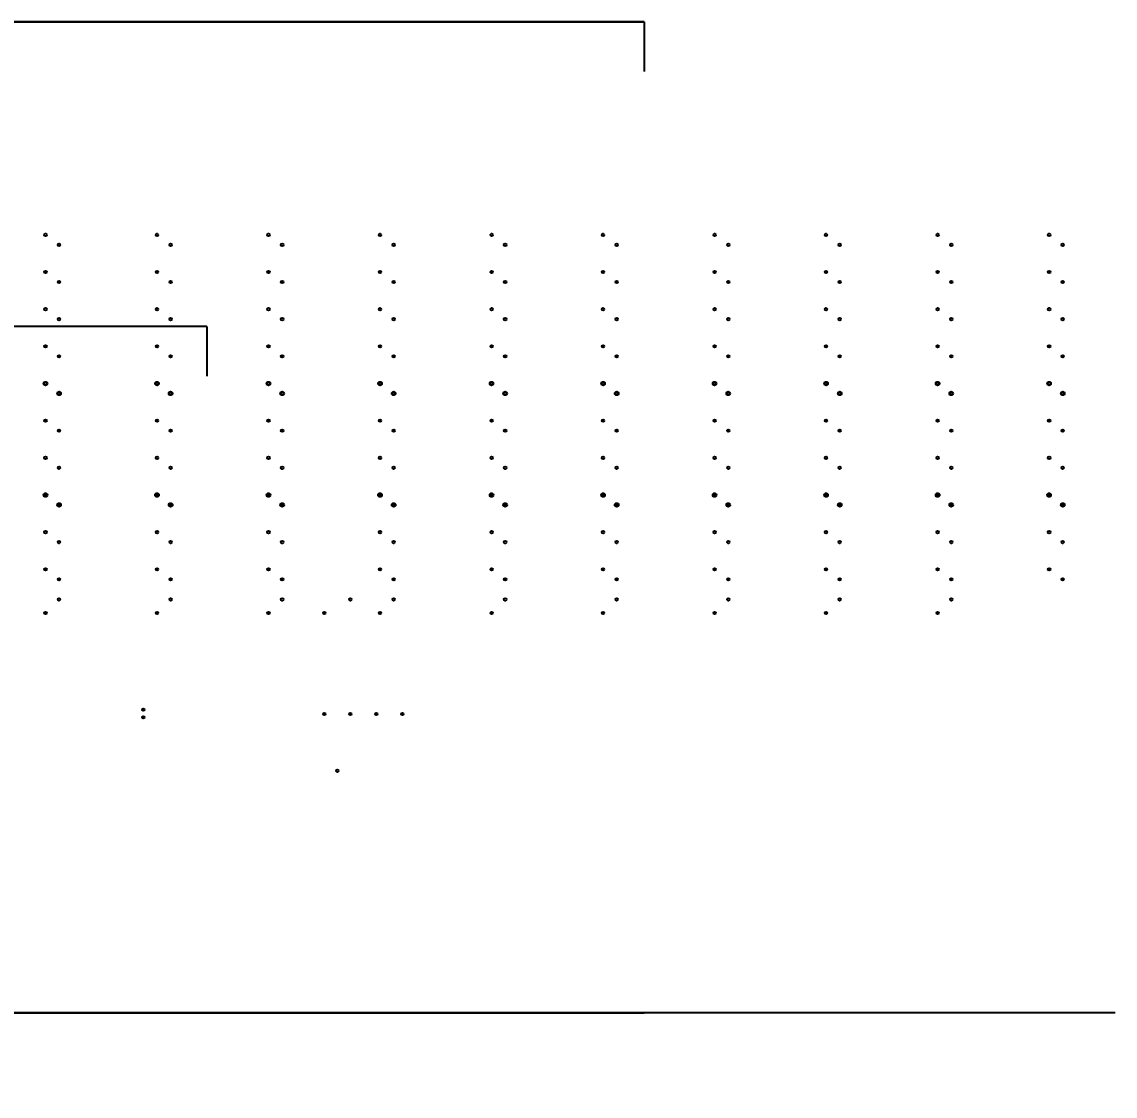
# Model space of a CAD drawing. Header units: millimetres. Extents: x -20848 to 128068, y -3359 to 40000.
# Drawn here: x 22884 to 67000, y -3359 to 40000 of the extents above; entities that cross this region are included whole.
import ezdxf

# ---------------------------------------------------------------- set-up
doc = ezdxf.new("R2010")
doc.units = ezdxf.units.MM
doc.header["$LTSCALE"] = 0.5
doc.layers.get('0').update_dxf_attribs({"lineweight": 18})
for name, color, linetype in [('NA_BYPASS', 4, 'Continuous'), ('NA_OFFENE_ENDEN', 1, 'Continuous'), ('NA_TEILSTRECKEN', 30, 'Continuous'), ('NA_VERZWEIGUNGEN', 3, 'Continuous')]:
    doc.layers.add(name, color=color, linetype=linetype)
doc.layers.add('Z_Ansichtsfenster', color=9, linetype='Continuous', plot=False)
doc.styles.add('Arial', font='arial.ttf')

# ---------------------------------------------------------------- blocks, each defined once
blk = doc.blocks.new('Zeichnungsbereich im Modell')
at = {"transparency": 33554687}
for p, q in [((-14000, 0), (-14000, 40000)), ((-7000, 40000), (48000, 40000)), ((-7000, -1500), (-7000, 40000)), ((48000, 40000), (0, 40000)), ((0, 40000), (0, 0)), ((0, -1500), (0, 40000)), ((48000, 40000), (48000, 38000)), ((30354, 27703), (0, 27703)), ((30354, 27703), (30354, 25703)), ((18249, 19228), (0, 19228)), ((18249, 19228), (18249, 17228)), ((67000, 0), (-7000, 0)), ((0, 0), (48000, 0))]:
    blk.add_line(p, q, dxfattribs=at)
at = {"transparency": 33554687, "attachment_point": 1, "rotation": 90, "style": 'Arial'}
for s, width, insert, char_height in [('... DIN A0', 7347.63, (236, 36767), 500), ('Anzeigethema nicht löschen!', 21130, (-13471, 20096), 1000), ('... DIN A1', 6966.75, (236, 24515), 500), ('max. Höhe von DIN A2', 7424.9, (218, 11807), 500)]:
    blk.add_mtext_dynamic_manual_height_columns(s, width=width, gutter_width=4, heights=[0], dxfattribs=dict(at, insert=insert, char_height=char_height))
at = {"transparency": 33554687, "char_height": 1000, "attachment_point": 1, "style": 'Arial'}
for s, width, insert in [('Legende\\P\\pxsm1;{\\H0.4x;(nur was in der Zeichnung enthalten ist darstellen)}', 6471, (-6471, -505)), ('Zeichnungsbereich', 6107, (529, -505))]:
    blk.add_mtext_dynamic_manual_height_columns(s, width=width, gutter_width=4, heights=[0], dxfattribs=dict(at, insert=insert))

msp = doc.modelspace()

# ---------------------------------------------------------------- linework, layer by layer
at = {"layer": 'NA_BYPASS', "transparency": 33554687}
for centre in [(24387, 31002), (28887, 31002), (33387, 31002), (37887, 31002), (42387, 31002), (46887, 31002), (51387, 31002), (55887, 31002), (60387, 31002), (64887, 31002), (35087, 12065), (37187, 12065)]:
    msp.add_circle(centre, 50, dxfattribs=at)
at = {"layer": 'NA_OFFENE_ENDEN', "transparency": 33554687}
msp.add_circle((27784, 11932), 50, dxfattribs=at)
at = {"layer": 'NA_TEILSTRECKEN', "transparency": 33554687}
for centre in [(23837, 25402), (28337, 25402), (32837, 25402), (37337, 25402), (41837, 25402), (46337, 25402), (50837, 25402), (55337, 25402), (59837, 25402), (64337, 25402), (24387, 25002), (28887, 25002), (33387, 25002), (37887, 25002), (42387, 25002), (46887, 25002), (51387, 25002), (55887, 25002), (60387, 25002), (64887, 25002), (23837, 20902), (28337, 20902), (32837, 20902), (37337, 20902), (41837, 20902), (46337, 20902), (50837, 20902), (55337, 20902), (59837, 20902), (64337, 20902), (24387, 20502), (28887, 20502), (33387, 20502), (37887, 20502), (42387, 20502), (46887, 20502), (51387, 20502), (55887, 20502), (60387, 20502), (64887, 20502)]:
    msp.add_circle(centre, 75, dxfattribs=at)
at = {"layer": 'NA_VERZWEIGUNGEN', "transparency": 33554687}
for centre in [(23837, 31402), (28337, 31402), (32837, 31402), (37337, 31402), (41837, 31402), (46337, 31402), (50837, 31402), (55337, 31402), (59837, 31402), (64337, 31402), (23837, 29902), (28337, 29902), (32837, 29902), (37337, 29902), (41837, 29902), (46337, 29902), (50837, 29902), (55337, 29902), (59837, 29902), (64337, 29902), (24387, 29502), (28887, 29502), (33387, 29502), (37887, 29502), (42387, 29502), (46887, 29502), (51387, 29502), (55887, 29502), (60387, 29502), (64887, 29502), (23837, 28402), (28337, 28402), (32837, 28402), (37337, 28402), (41837, 28402), (46337, 28402), (50837, 28402), (55337, 28402), (59837, 28402), (64337, 28402), (24387, 28002), (28887, 28002), (33387, 28002), (37887, 28002), (42387, 28002), (46887, 28002), (51387, 28002), (55887, 28002), (60387, 28002), (64887, 28002), (23837, 26902), (28337, 26902), (32837, 26902), (37337, 26902), (41837, 26902), (46337, 26902), (50837, 26902), (55337, 26902), (59837, 26902), (64337, 26902), (24387, 26502), (28887, 26502), (33387, 26502), (37887, 26502), (42387, 26502), (46887, 26502), (51387, 26502), (55887, 26502), (60387, 26502), (64887, 26502), (23837, 25402), (28337, 25402), (32837, 25402), (37337, 25402), (41837, 25402), (46337, 25402), (50837, 25402), (55337, 25402), (59837, 25402), (64337, 25402), (24387, 25002), (28887, 25002), (33387, 25002), (37887, 25002), (42387, 25002), (46887, 25002), (51387, 25002), (55887, 25002), (60387, 25002), (64887, 25002), (23837, 23902), (28337, 23902), (32837, 23902), (37337, 23902), (41837, 23902), (46337, 23902), (50837, 23902), (55337, 23902), (59837, 23902), (64337, 23902), (24387, 23502), (28887, 23502), (33387, 23502), (37887, 23502), (42387, 23502), (46887, 23502), (51387, 23502), (55887, 23502), (60387, 23502), (64887, 23502), (23837, 22402), (28337, 22402), (32837, 22402), (37337, 22402), (41837, 22402), (46337, 22402), (50837, 22402), (55337, 22402), (59837, 22402), (64337, 22402), (24387, 22002), (28887, 22002), (33387, 22002), (37887, 22002), (42387, 22002), (46887, 22002), (51387, 22002), (55887, 22002), (60387, 22002), (64887, 22002), (23837, 20902), (28337, 20902), (32837, 20902), (37337, 20902), (41837, 20902), (46337, 20902), (50837, 20902), (55337, 20902), (59837, 20902), (64337, 20902), (24387, 20502), (28887, 20502), (33387, 20502), (37887, 20502), (42387, 20502), (46887, 20502), (51387, 20502), (55887, 20502), (60387, 20502), (64887, 20502), (23837, 19402), (28337, 19402), (32837, 19402), (37337, 19402), (41837, 19402), (46337, 19402), (50837, 19402), (55337, 19402), (59837, 19402), (64337, 19402), (24387, 19002), (28887, 19002), (33387, 19002), (37887, 19002), (42387, 19002), (46887, 19002), (51387, 19002), (55887, 19002), (60387, 19002), (64887, 19002), (23837, 17902), (28337, 17902), (32837, 17902), (37337, 17902), (41837, 17902), (46337, 17902), (50837, 17902), (55337, 17902), (59837, 17902), (64337, 17902), (24387, 17502), (28887, 17502), (33387, 17502), (37887, 17502), (42387, 17502), (46887, 17502), (51387, 17502), (55887, 17502), (60387, 17502), (64887, 17502), (24387, 16688), (28887, 16688), (33387, 16688), (36137, 16688), (37887, 16688), (42387, 16688), (46887, 16688), (51387, 16688), (55887, 16688), (60387, 16688), (23837, 16138), (28337, 16138), (32837, 16138), (35087, 16138), (37337, 16138), (41837, 16138), (46337, 16138), (50837, 16138), (55337, 16138), (59837, 16138), (27784, 12236), (36137, 12065), (38237, 12065), (35612, 9773), (35612, 9773)]:
    msp.add_circle(centre, 50, dxfattribs=at)

# ---------------------------------------------------------------- block references
at = {"layer": 'Z_Ansichtsfenster', "transparency": 33554687}
msp.add_blockref('Zeichnungsbereich im Modell', (0, 0), dxfattribs=at)

doc.saveas('drawing.dxf')
